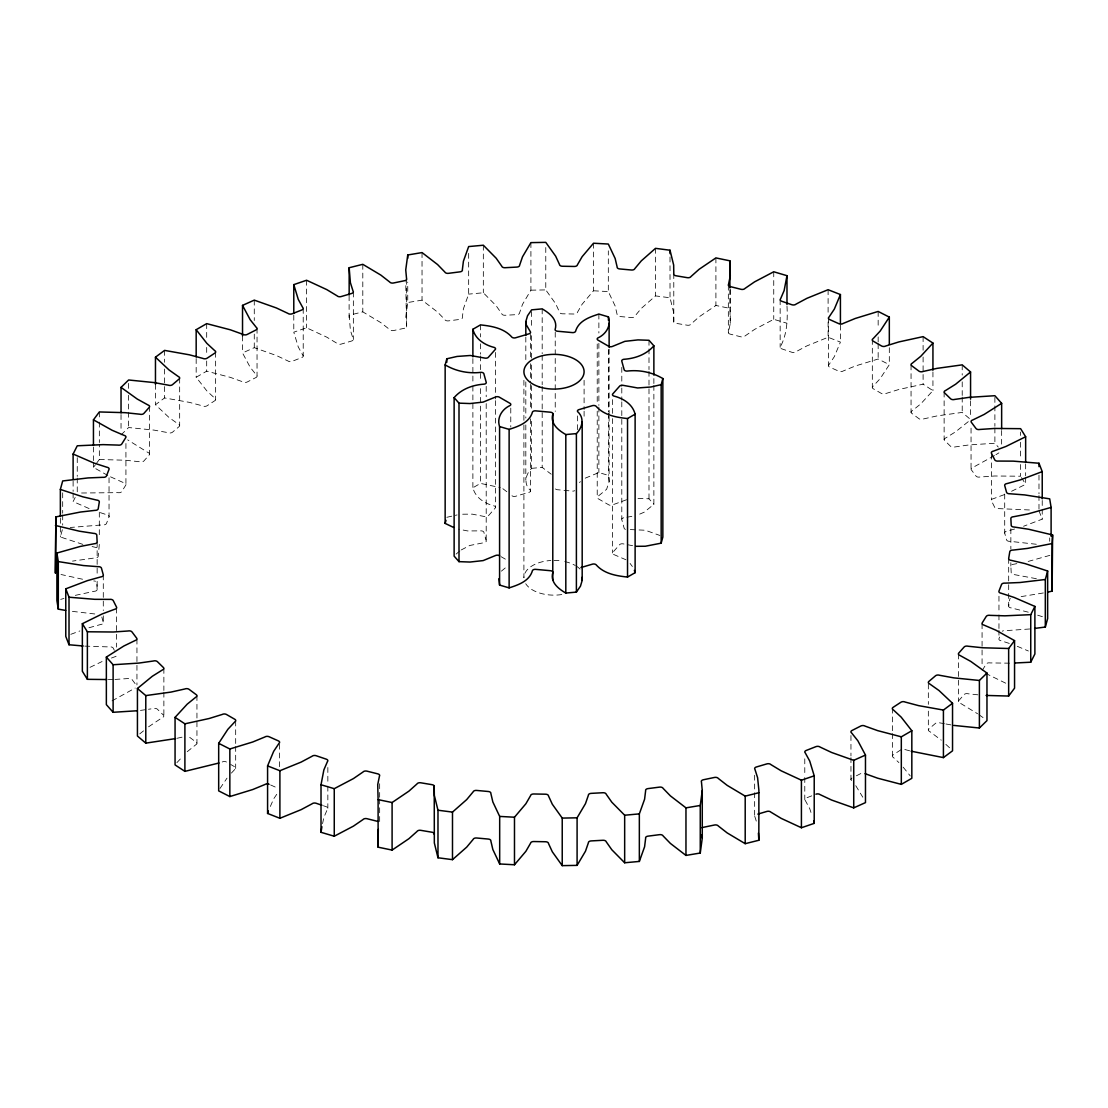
<?xml version="1.0" encoding="UTF-8"?>
<svg xmlns="http://www.w3.org/2000/svg" width="1108" height="1108" viewBox="0 0 1108 1108"><rect width="100%" height="100%" fill="white"/><g stroke="black" fill="none" stroke-linecap="round" stroke-linejoin="round"><path stroke-width="0.75" stroke-dasharray="5 3.75" d="M121.035 434.932L128.611 427.536L154.15 430.126L168.319 432.702A3.005 1.745 0 0 0 172.488 432.203L179.122 426.566A3.005 1.745 0 0 0 178.402 424.142L169.025 417.494L155.466 404.725L164.58 397.938L189.357 402.356L202.847 405.944A3.005 1.745 0 0 0 207.099 405.75L214.91 400.639A3.005 1.745 0 0 0 214.717 398.174L206.85 390.902L196.171 377.26L206.684 371.18L230.312 377.357L242.929 381.886A3.005 1.745 0 0 0 247.181 381.997L256.031 377.496A3.005 1.745 0 0 0 256.377 375.044L250.159 367.247L242.527 352.94L254.272 347.677L276.377 355.516L287.9 360.931A3.005 1.745 0 0 0 292.096 361.346L301.861 357.51A3.005 1.745 0 0 0 302.733 355.1L298.26 346.929L293.786 332.178L306.584 327.802L326.818 337.178L337.081 343.383A3.005 1.745 0 0 0 341.153 344.103L351.665 341.001A3.005 1.745 0 0 0 353.05 338.674L350.391 330.239L349.159 315.281L362.801 311.874L380.833 322.636L389.67 329.533A3.005 1.745 0 0 0 393.548 330.544L404.669 328.231A3.005 1.745 0 0 0 406.539 326.029L405.736 281.792M786.985 306.251C787.76 319.88 787.04 334.104 780.558 346.43A3.005 1.745 0 0 0 781.68 348.812L791.846 352.275A3.005 1.745 0 0 0 795.987 351.707L806.901 345.89L828.105 337.275L840.418 342.095L834.338 356.651L828.992 364.657A3.005 1.745 0 0 0 829.587 367.094L838.922 371.263A3.005 1.745 0 0 0 843.16 371L855.251 366.014L878.159 359.006L889.322 364.684L880.14 378.687L873.09 386.235A3.005 1.745 0 0 0 873.159 388.686L881.511 393.506A3.005 1.745 0 0 0 885.763 393.548L898.851 389.49L923.102 384.185L932.936 390.625L920.79 403.852L912.147 410.833A3.005 1.745 0 0 0 911.69 413.27L918.92 418.658A3.005 1.745 0 0 0 923.144 419.018L937.008 415.916L962.215 412.411L969.375 418.505M405.736 317.456L407.744 302.526L407.744 282.152M609.123 416.262L609.123 481.731L606.602 489.307L597.78 496.509A2.867 1.648 0 0 0 598.348 498.822L608.389 504.625A2.867 1.648 0 0 0 612.405 504.943L627.89 499.251M99.318 544.444L98.21 556.327A3.005 1.745 0 0 1 94.983 557.92L72.519 561.105M1028.252 612.17L1011.341 607.932A3.005 1.745 0 0 1 1008.682 606.021L1009.79 599.22A3.005 1.745 0 0 1 1010.302 598.375M511.979 495.761A2.867 1.648 0 0 0 515.968 496.162L528.627 492.451A2.867 1.648 0 0 0 530.413 490.345C523.239 484.044 525.635 474.279 531.605 468.352L531.605 420.112M730.283 289.382L730.283 323.342L728.552 331.86A3.005 1.745 0 0 0 730.186 334.131L741.017 336.846A3.005 1.745 0 0 0 745.005 335.973L754.576 329.408L773.744 319.326L786.985 323.231M322.553 823.632L323.868 817.441L327.442 809.117A3.005 1.745 0 0 0 326.32 806.749L323.411 805.751M82.892 544.388L60.358 536.978L62.685 528.502M109.041 477.797L109.041 516.854L106.465 523.516A3.005 1.745 0 0 1 102.906 524.86L70.164 527.491M1009.277 643.416L1001.189 640.784A3.005 1.745 0 0 1 998.959 638.693L999.984 636.034M270.352 806.444L273.662 798.896L278.122 792.234M468.656 253.358L468.656 294.119L463.407 308.786L462.355 317.345A3.005 1.745 0 0 1 460.014 319.395L448.491 320.877A3.005 1.745 0 0 1 444.862 319.603L437.591 312.11L422.037 300.143L407.744 302.526M89.111 508.558L73.114 501.578L75.192 497.464M982.228 670.409L986.231 663.997A3.005 1.745 0 0 1 990.053 662.916L1009.859 663.18M219.993 788.467L226.988 778.162M530.912 242.624L530.912 290.185L522.519 304.354L519.61 312.761A3.005 1.745 0 0 1 516.84 314.63L505.096 315.268A3.005 1.745 0 0 1 501.758 313.73L496.176 305.78L483.337 292.775L468.656 294.119M107.795 475.471L93.446 467.382L95.413 464.764M96.396 463.449L99.346 459.501L99.346 444.225M501.398 571.146L507.561 566.008M579.512 482.576L580.412 481.606M231.392 773.093L234.91 769.312A3.005 1.745 0 0 0 234.841 766.861L230.672 764.451M176.892 762.636L182.626 756.57M653.872 385.446L653.872 504.32L644.177 512.201L636.518 515.497M593.514 243.234L593.514 290.781L582.129 304.229L577.42 312.359A3.005 1.745 0 0 1 574.263 314.021L562.462 313.799A3.005 1.745 0 0 1 559.498 312.041L555.676 303.744L545.773 289.908L545.773 244.065M456.081 554.111L460.042 550.759M187.21 751.709L195.853 744.715A3.005 1.745 0 0 0 196.31 742.277L189.08 736.889A3.005 1.745 0 0 0 186.31 736.211M139.733 733.898L143.514 730.865M148.569 726.82L162.433 717.485A3.005 1.745 0 0 0 163.416 715.089L157.405 709.231A3.005 1.745 0 0 0 153.306 708.58L148.5 709.259M968.267 421.649L955.65 431.76L945.567 438.062A3.005 1.745 0 0 0 944.584 440.458L950.595 446.33A3.005 1.745 0 0 0 954.694 446.981L969.126 444.917L994.887 443.255L998.266 447.078M730.283 323.342L729.895 308.37L715.906 305.476L699.079 316.86L691.004 324.062A3.005 1.745 0 0 1 687.237 325.212L675.908 323.314A3.005 1.745 0 0 1 673.789 321.182L673.664 312.594L670.021 297.775L655.507 295.905L641.297 308.412L634.856 316.154A3.005 1.745 0 0 1 631.366 317.567L619.704 316.5A3.005 1.745 0 0 1 617.142 314.534L615.148 306.03L608.32 291.584L608.32 250.823M461.302 549.914L469.792 545.468L484.251 542.643A2.867 1.648 0 0 0 486.149 540.579L483.919 532.477A2.867 1.648 0 0 0 481.011 530.857L467.631 530.94L458.587 529.167M900.901 749.797L893.09 754.922A3.005 1.745 0 0 0 893.283 757.373L898.893 762.581M112.047 700.865L135.19 688.054M994.485 455.596L972.81 467.507A3.005 1.745 0 0 0 971.314 469.806L975.996 476.052A3.005 1.745 0 0 0 979.929 477.008L994.693 475.997L1020.62 476.218L1020.62 460.942M995.954 454.682L998.89 452.867M462.687 514.209L472.243 514.14L484.93 516.605A2.867 1.648 0 0 0 488.559 515.58L495.013 508.267A2.867 1.648 0 0 0 494.32 505.968C484.847 503.614 475.387 497.811 472.881 487.769L480.47 483.393L500.304 487.589M1025.648 477.506L1025.648 484.307L1010.441 491.841M856.387 775.808L860.819 773.55A3.005 1.745 0 0 1 862.204 773.135M585.232 478.157L598.874 472.562L608.417 475.374L609.123 481.731M90.011 667.335L102.075 661.531M1042.226 500.484L1042.226 519.167L1023.57 526.258M811.721 795.849L806.139 798.037A3.005 1.745 0 0 0 805.267 800.447L809.74 808.632L811.721 814.754M111.437 658.041L114.553 656.878A3.005 1.745 0 0 0 116.548 654.703M1004.36 494.597L993.447 498.669A3.005 1.745 0 0 0 991.452 500.844L994.749 507.395A3.005 1.745 0 0 0 998.447 508.614L1031.409 510.054M70.787 634.33L79.887 630.964M1049.83 555.371L1027.809 561.534M88.945 627.765L100.842 624.455A3.005 1.745 0 0 0 103.293 622.447L103.293 612.253M1014.596 529.028L1007.158 531.092A3.005 1.745 0 0 0 1004.707 533.114L1006.549 539.845A3.005 1.745 0 0 0 1009.956 541.327L1037.531 544.402M60.705 599.359L63.945 598.472M75.316 595.356L94.291 591.298A3.005 1.745 0 0 0 97.144 589.47L97.144 580.98M446.829 517.298L457.078 514.943M177.155 738.26L184.856 736.543M1016.839 563.653L1013.709 564.249A3.005 1.745 0 0 0 1010.856 566.077L1011.216 572.891A3.005 1.745 0 0 0 1014.277 574.609L1038.653 579.124M1043.362 592.96L1019.499 596.88M626.934 517.228L633.333 516.065M140.481 710.408L146.893 709.494M1029.692 628.984L1005.095 630.687A3.005 1.745 0 0 0 1002.241 631.228M531.605 468.352L542.186 467.382L551.188 474.182M114.955 679.439L128.071 678.553A3.005 1.745 0 0 1 132.004 679.495L136.686 685.755M81.576 493.005L117.947 492.644A3.005 1.745 0 0 0 121.769 491.564L125.772 485.138A3.005 1.745 0 0 0 124.027 482.894L109.221 476.246M530.912 290.185L545.773 289.908M630.327 529.569L645.313 530.247L659.911 535.469M99.346 459.501L125.246 460.222L139.871 461.759A3.005 1.745 0 0 0 143.901 460.956L149.261 454.889A3.005 1.745 0 0 0 148.015 452.535L127.683 439.876M108.335 679.536L113.307 679.55M638 498.406L648.997 498.808L653.872 504.32M593.514 290.781L608.32 291.584M84.817 646.116L109.553 646.933A3.005 1.745 0 0 1 113.251 648.152L115.232 652.086M94.776 613.971L70.469 611.145M977.879 694.813L968.129 693.788A3.005 1.745 0 0 0 964.099 694.591L958.739 700.671A3.005 1.745 0 0 0 959.985 703.012L977.588 713.76M82.56 579.235L60.995 574.498M944.404 723.704L939.681 722.845A3.005 1.745 0 0 0 935.512 723.344L928.878 728.981A3.005 1.745 0 0 0 929.598 731.405L941.274 740.172M945.983 723.995L953.85 725.421M632.585 545.69L623.07 543.848A2.867 1.648 0 0 0 619.441 544.873L612.987 552.186A2.867 1.648 0 0 0 613.68 554.485L625.923 559.748M92.075 546.549L96.659 547.615A3.005 1.745 0 0 1 99.318 549.54M909.64 750.808L905.153 749.604A3.005 1.745 0 0 0 903.74 749.216M1037.684 615.189L1042.406 616.699M100.343 512.658L106.811 514.763A3.005 1.745 0 0 1 109.041 516.854M1017.31 646.324L1028.39 651.005M985.469 673.29L1007.324 683.982M270.629 784.976L278.413 788.467M502.852 488.697L509.403 493.669M501.038 556.659L506.785 559.969M978.96 714.715L984.43 718.566M945.872 744.382L950.47 748.606M903.172 767.165L910.264 775.946M855.764 785.697L862.786 797.192M630.106 563.46L632.377 566.507M1021.451 477.576L1025.648 484.307M1038.985 510.788L1042.226 519.167M756.279 821.097L754.95 816.873A3.005 1.745 0 0 1 756.335 814.546M101.811 617.059L103.293 622.447M97.144 589.47L96.784 582.656A3.005 1.745 0 0 0 93.723 580.952M1049.705 537.92L1049.705 541.313M1038.985 475.124L1038.985 493.808M1038.985 495.498L1038.985 509.084M1025.648 463.92L1025.648 475.817M1020.62 432.065L1020.62 435.472M1020.62 442.258L1020.62 459.238M1010.856 528.71L1010.856 549.097M1010.856 562.684L1010.856 566.077M1008.682 558.46L1008.682 606.021M1004.707 494.057L1004.707 533.114M1001.646 430.527L1001.646 444.114M998.959 596.229L998.959 613.223M998.959 614.912L998.959 628.499M998.959 630.203L998.959 638.693M994.887 397.412L994.887 404.198M994.887 405.902L994.887 426.275M994.887 427.979L994.887 443.255M991.397 454.1L991.397 499.943M982.076 623.749L982.076 666.213M971.051 428.159L971.051 468.919M970.566 400.833L970.566 417.827M962.215 364.864L962.215 375.058M962.215 381.844L962.215 395.431M962.215 397.135L962.215 412.411M958.392 653.997L958.392 701.544M944.127 392.038L944.127 439.599M932.936 371.942L932.936 390.625M928.338 683.982L928.338 704.356M928.338 711.142L928.338 729.826M923.102 336.638L923.102 350.211M923.102 357.011L923.102 384.185M911.053 364.906L911.053 412.453M892.369 708.164L892.369 731.945M892.369 733.635L892.369 755.711M889.322 347.69L889.322 364.684M878.159 311.445L878.159 328.439M878.159 336.929L878.159 342.012M878.159 343.715L878.159 359.006M872.328 339.464L872.328 387.024M850.958 735.546L850.958 755.919M850.958 757.623L850.958 779.7M840.418 325.115L840.418 342.095M828.41 317.941L828.41 365.488M828.105 289.714L828.105 315.198M828.105 321.985L828.105 337.275M804.782 758.828L804.782 775.822M804.782 777.511L804.782 799.588M780.157 299.756L780.157 347.303M773.744 271.779L773.744 319.326M754.645 775.226L754.645 815.987M729.895 289.7L729.895 308.37M728.344 285.213L728.344 332.76M715.906 257.915L715.906 305.476M673.789 273.621L673.775 322.082M670.021 257.014L670.021 297.775M655.507 248.344L655.507 295.905M653.872 378.548L653.872 383.714M648.997 340.294L648.997 347.192M648.997 348.909L648.997 369.587M648.997 371.319L648.997 498.808M621.796 367.399L621.796 386.36M621.796 388.077L621.796 400.14M621.796 401.858L621.796 519.015M612.475 399.642L612.475 416.871M612.475 418.602L612.475 552.989M609.123 349.075L609.123 414.544M608.417 349.602L608.417 411.636M608.417 413.353L608.417 475.374M598.874 314.063L598.874 333.009M598.874 343.355L598.874 405.376M598.874 407.093L598.874 472.562M597.226 343.965L597.226 404.268M597.226 411.151L597.226 497.298M584.096 380.307L584.096 409.503M584.096 411.22L584.096 416.373M577.49 415.916L577.49 429.696M555.233 332.192L555.233 411.442M542.186 308.883L542.186 353.674M542.186 355.391L542.186 384.684M542.186 386.401L542.186 467.382M531.605 311.57L531.605 328.799M531.605 335.696L531.605 358.092M531.605 364.975L531.605 378.756M531.605 385.653L531.605 409.78M530.51 334.422L530.51 356.818M530.51 363.701L530.51 382.662M530.51 384.379L530.51 410.223M530.51 418.838L530.51 491.204M525.815 337.081L525.815 361.208M525.815 381.872L525.815 418.062M525.815 424.946L525.815 480.083M523.904 380.307L523.904 423.228M523.904 424.946L523.904 577.78A30.096 17.368 0 0 1 550.856 560.496M510.774 408.09L510.774 427.037M495.525 352.413L495.525 398.922M495.525 400.653L495.525 507.464M486.204 386.373L486.204 396.719M486.204 403.603L486.204 541.438M483.337 245.228L483.337 292.775M480.47 324.893L480.47 336.943M480.47 343.84L480.47 354.172M480.47 355.903L480.47 381.748M480.47 388.631L480.47 483.393M472.881 358.549L472.881 384.393M472.881 386.124L472.881 487.769M422.037 252.582L422.037 300.143M406.65 279.368L406.65 326.915M379.656 783.73L379.656 797.317M379.656 799.02L379.656 822.787A3.005 1.745 0 0 1 379.448 823.687M362.801 264.327L362.801 311.874M353.355 292.013L353.355 339.56M349.117 295.725L349.117 317.802M327.843 767.484L327.843 784.464M327.843 786.168L327.843 808.244M306.584 280.255L306.584 327.802M303.218 308.412L303.218 355.959M293.786 315.198L293.786 332.178M279.59 744.216L279.59 767.982M257.042 328.3L257.042 375.861M254.272 300.13L254.272 320.503M254.272 334.09L254.272 347.677M242.527 335.959L242.527 352.94M235.672 720.976L235.672 744.756M235.672 746.46L235.672 768.536M215.631 352.289L215.631 399.836M206.684 323.633L206.684 338.923M206.684 347.413L206.684 354.2M206.684 361L206.684 371.18M196.947 695.547L196.947 743.094M196.171 358.576L196.171 377.26M179.662 378.174L179.662 425.721M164.58 350.391L164.58 362.288M164.58 369.075L164.58 397.938M163.873 668.401L163.873 690.478M163.873 692.181L163.873 715.962M155.466 384.351L155.466 404.725M149.608 406.456L149.608 454.003M136.949 639.081L136.949 684.938M128.611 383.382L128.611 388.479M128.611 395.279L128.611 410.556M128.611 412.259L128.611 427.536M125.924 443.491L125.924 484.251M121.035 414.558L121.035 431.538M116.603 608.057L116.603 647.114M103.293 574.886L103.293 610.55M99.346 411.954L99.346 420.444M99.346 422.148L99.346 442.521M99.318 512.173L99.318 537.643M97.144 541.923L97.144 574.193M93.446 447.009L93.446 460.596M93.446 462.299L93.446 467.382M77.255 457.673L77.255 476.357M77.255 478.06L77.255 493.337M73.114 481.204L73.114 491.398M73.114 493.088L73.114 501.578M62.685 492.838L62.685 513.212M62.685 514.915L62.685 525.109M60.358 518.309L60.358 536.978M851.623 780.503A3.005 1.745 0 0 1 851.969 778.051M222.237 761.999A3.005 1.745 0 0 1 226.489 762.041M561.784 594.553A30.096 17.368 0 0 1 525.718 583.708M554 560.399A30.096 17.368 0 0 1 561.784 560.994M564.775 561.562A30.096 17.368 0 0 1 575.274 565.495M576.617 566.313A30.096 17.368 0 0 1 580.052 569.083M555.454 488.919A2.867 1.648 0 0 0 557.906 489.764L571.936 491.052A2.867 1.648 0 0 0 574.733 490.678M623.749 517.796A2.867 1.648 0 0 0 621.851 519.874L624.081 527.962A2.867 1.648 0 0 0 625.549 529.389"/><path stroke-width="1.5" d="M786.985 304.548L786.985 275.684L773.744 271.779L754.576 281.861L745.005 288.426A3.005 1.745 0 0 1 741.017 289.299L730.186 286.584A3.005 1.745 0 0 1 728.552 284.313L730.283 275.795L729.895 260.823L715.906 257.915L699.079 269.313L691.004 276.515A3.005 1.745 0 0 1 687.237 277.665L675.908 275.753A3.005 1.745 0 0 1 673.789 273.621L673.664 265.047L670.021 250.228L655.507 248.344L641.297 260.865L634.856 268.593A3.005 1.745 0 0 1 631.366 270.006L619.704 268.939A3.005 1.745 0 0 1 617.142 266.986L615.148 258.483L608.32 244.037L593.514 243.234L582.129 256.682L577.42 264.812A3.005 1.745 0 0 1 574.263 266.46L562.462 266.252A3.005 1.745 0 0 1 559.498 264.493L555.676 256.197L545.773 242.361L530.912 242.624L522.519 256.793L519.61 265.214A3.005 1.745 0 0 1 516.84 267.083L505.096 267.721A3.005 1.745 0 0 1 501.758 266.183L496.176 258.233L483.337 245.228L468.656 246.572L463.407 261.225L462.355 269.784A3.005 1.745 0 0 1 460.014 271.848L448.491 273.33A3.005 1.745 0 0 1 444.862 272.042L437.591 264.563L422.037 252.582L407.744 254.978L405.736 269.909L406.539 278.468A3.005 1.745 0 0 1 404.669 280.684L393.548 282.983A3.005 1.745 0 0 1 389.67 281.986L380.833 275.089L362.801 264.327L349.159 267.734L350.391 282.692L353.05 291.127A3.005 1.745 0 0 1 351.665 293.454L341.153 296.556A3.005 1.745 0 0 1 337.081 295.822L326.818 289.631L306.584 280.255L293.786 284.631L293.786 313.495M702.043 827.815A3.005 1.745 0 0 1 703.331 827.316L714.452 825.017A3.005 1.745 0 0 1 718.33 826.014L727.167 832.911L745.199 843.673L758.841 840.266L758.883 790.198L757.609 777.761L754.95 769.326A3.005 1.745 0 0 1 756.335 766.999L766.847 763.897A3.005 1.745 0 0 1 770.919 764.617L781.182 770.822L801.416 780.198L814.214 775.822L809.74 761.071L805.267 752.9A3.005 1.745 0 0 1 806.139 750.49L815.904 746.654A3.005 1.745 0 0 1 820.1 747.069L831.623 752.484L853.728 760.323L865.473 755.06L857.841 740.753L851.623 732.956A3.005 1.745 0 0 1 851.969 730.504L860.819 726.003A3.005 1.745 0 0 1 865.071 726.114L877.688 730.643L901.316 736.82L911.829 730.74L901.15 717.098L893.283 709.826A3.005 1.745 0 0 1 893.09 707.361L900.901 702.25A3.005 1.745 0 0 1 905.153 702.057L918.643 705.644L943.42 710.062L952.534 703.275L938.975 690.506L929.598 683.858A3.005 1.745 0 0 1 928.878 681.434L935.512 675.797A3.005 1.745 0 0 1 939.681 675.298L953.85 677.874L979.389 680.464L986.965 673.068L970.733 661.393L959.985 655.465A3.005 1.745 0 0 1 958.739 653.111L964.099 647.044A3.005 1.745 0 0 1 968.129 646.241L982.754 647.778L1008.654 648.499L1014.554 640.618L995.926 630.203L983.973 625.106A3.005 1.745 0 0 1 982.228 622.862L986.231 616.436A3.005 1.745 0 0 1 990.053 615.356L1004.887 615.826L1030.745 614.663L1034.886 606.422L1014.139 597.434L1001.189 593.237A3.005 1.745 0 0 1 998.959 591.146L1001.535 584.484A3.005 1.745 0 0 1 1005.095 583.14L1019.914 582.517L1045.315 579.498L1047.642 571.022L1025.108 563.612L1011.341 560.385A3.005 1.745 0 0 1 1008.682 558.46L1009.79 551.673A3.005 1.745 0 0 1 1013.017 550.08L1027.601 548.391L1052.129 543.557L1052.6 534.97L1028.639 529.25L1014.277 527.048A3.005 1.745 0 0 1 1011.216 525.344L1010.856 518.53A3.005 1.745 0 0 1 1013.709 516.702L1027.809 513.987L1051.104 507.409L1049.705 498.863L1024.678 494.916L1009.956 493.766A3.005 1.745 0 0 1 1006.549 492.298L1004.707 485.553A3.005 1.745 0 0 1 1007.158 483.545L1020.537 479.833L1042.226 471.62L1038.985 463.241L1013.308 461.136L998.447 461.066A3.005 1.745 0 0 1 994.749 459.848L991.452 453.297A3.005 1.745 0 0 1 993.447 451.122L1005.925 446.469L1025.648 436.746L1020.62 428.671L994.693 428.45L979.929 429.447A3.005 1.745 0 0 1 975.996 428.505L971.314 422.245A3.005 1.745 0 0 1 972.81 419.946L984.181 414.42L1001.646 403.354L994.887 395.708L969.126 397.356L954.694 399.42A3.005 1.745 0 0 1 950.595 398.769L944.584 392.911A3.005 1.745 0 0 1 945.567 390.515L955.65 384.213L970.566 371.969L962.215 364.864L937.008 368.368L923.144 371.457A3.005 1.745 0 0 1 918.92 371.111L911.69 365.723A3.005 1.745 0 0 1 912.147 363.286L920.79 356.291L932.936 343.078L923.102 336.638L898.851 341.929L885.763 346.001A3.005 1.745 0 0 1 881.511 345.959L873.159 341.139A3.005 1.745 0 0 1 873.09 338.688L880.14 331.126L889.322 317.123L878.159 311.445L855.251 318.467L843.16 323.453A3.005 1.745 0 0 1 838.922 323.716L829.587 319.533A3.005 1.745 0 0 1 828.992 317.11L834.338 309.104L840.418 294.548L828.105 289.714L806.901 298.329L795.987 304.16A3.005 1.745 0 0 1 791.846 304.728L781.68 301.251A3.005 1.745 0 0 1 780.558 298.883L784.132 290.559L786.985 275.684M758.841 840.266L758.412 833.091M525.815 321.583L526.134 324.519L530.413 331.846A2.867 1.648 0 0 1 528.627 333.937L515.968 337.663A2.867 1.648 0 0 1 511.979 337.261C504.043 328.176 491.8 326.098 480.47 324.893L472.881 329.27C475.387 339.311 484.847 345.1 494.32 347.469A2.867 1.648 0 0 1 495.013 349.768L488.559 357.067A2.867 1.648 0 0 1 484.93 358.106L470.346 355.488L457.078 356.444L446.829 358.784L445.153 364.906C455.942 371.277 468.573 373.825 481.011 372.343A2.867 1.648 0 0 1 483.919 373.978L486.149 382.08A2.867 1.648 0 0 1 484.251 384.144C472.978 384.864 461.648 388.866 454.128 397.634L459.003 403.146L470 403.547L483.13 402.093L495.595 396.996A2.867 1.648 0 0 1 499.611 397.329L509.652 403.132A2.867 1.648 0 0 1 510.22 405.445C502.076 409.074 496.592 417.744 499.583 426.566L509.126 429.378C518.461 426.372 529.513 422.605 532.477 411.996A2.867 1.648 0 0 1 536.064 410.902L550.094 412.176A2.867 1.648 0 0 1 552.906 413.852C549.79 423.63 558.501 430.333 565.814 434.558L576.395 433.602C582.365 427.66 584.761 417.91 577.587 411.608A2.867 1.648 0 0 1 579.373 409.503L592.032 405.777A2.867 1.648 0 0 1 596.021 406.179C603.957 415.265 616.2 417.356 627.53 418.547L635.119 414.17C632.613 404.129 623.153 398.34 613.68 395.985A2.867 1.648 0 0 1 612.987 393.672L619.441 386.373A2.867 1.648 0 0 1 623.07 385.335L637.654 387.966L650.922 386.997L661.171 384.656L662.847 378.548C652.058 372.163 639.427 369.615 626.99 371.097A2.867 1.648 0 0 1 624.081 369.463L621.851 361.36A2.867 1.648 0 0 1 623.749 359.297C635.023 358.576 646.352 354.574 653.872 345.821L648.997 340.294L638 339.893L624.87 341.347L612.405 346.444A2.867 1.648 0 0 1 608.389 346.112L598.348 340.322A2.867 1.648 0 0 1 597.78 337.995C605.924 334.367 611.408 325.697 608.417 316.874L598.874 314.063C589.539 317.068 578.487 320.835 575.523 331.458A2.867 1.648 0 0 1 571.936 332.552L557.906 331.264A2.867 1.648 0 0 1 555.094 329.588C558.21 319.81 549.499 313.121 542.186 308.883L531.605 309.852L527.533 315.766L525.815 321.583L525.815 335.364M582.185 421.871L582.185 580.37L580.467 586.174L576.395 592.101L565.814 593.071C558.501 588.833 549.79 582.129 552.906 572.365A2.867 1.648 0 0 0 550.094 570.675L536.064 569.401A2.867 1.648 0 0 0 532.477 570.495C529.513 581.104 518.461 584.872 509.126 587.877L499.583 585.079L498.877 578.722M55.871 516.896L55.4 573.03L55.871 516.896L80.399 512.048L94.983 510.373A3.005 1.745 0 0 0 98.21 508.78L99.318 501.979A3.005 1.745 0 0 0 96.659 500.068L82.892 496.841L60.358 489.431L62.685 480.955L88.086 477.922L102.906 477.313A3.005 1.745 0 0 0 106.465 475.969L109.041 469.307A3.005 1.745 0 0 0 106.811 467.216L93.861 463.019L73.114 454.031L77.255 445.79L103.113 444.627L117.947 445.084A3.005 1.745 0 0 0 121.769 444.003L125.772 437.591A3.005 1.745 0 0 0 124.027 435.347L112.074 430.25L93.446 419.835L99.346 411.954L125.246 412.675L139.871 414.212A3.005 1.745 0 0 0 143.901 413.409L149.261 407.329A3.005 1.745 0 0 0 148.015 404.988L137.267 399.06L121.035 387.385L128.611 379.989L154.15 382.579L168.319 385.155A3.005 1.745 0 0 0 172.488 384.656L179.122 379.019A3.005 1.745 0 0 0 178.402 376.595L169.025 369.934L155.466 357.178L164.58 350.391L189.357 354.809L202.847 358.396A3.005 1.745 0 0 0 207.099 358.203L214.91 353.078A3.005 1.745 0 0 0 214.717 350.627L206.85 343.341L196.171 329.699L206.684 323.633L230.312 329.796L242.929 334.339A3.005 1.745 0 0 0 247.181 334.45L256.031 329.949A3.005 1.745 0 0 0 256.377 327.497L250.159 319.7L242.527 305.392L254.272 300.13L276.377 307.955L287.9 313.37A3.005 1.745 0 0 0 292.096 313.799L301.861 309.963A3.005 1.745 0 0 0 302.733 307.553L298.26 299.368L293.786 284.631M1048.099 592.06L1052.129 591.104L1052.6 534.97M377.814 821.416L366.983 818.701A3.005 1.745 0 0 0 362.995 819.574L353.424 826.139L334.256 836.221L321.015 832.316L321.015 784.769L323.868 769.894L327.442 761.57A3.005 1.745 0 0 0 326.32 759.188L316.154 755.725A3.005 1.745 0 0 0 312.013 756.293L301.099 762.11L279.895 770.725L267.582 765.905L273.662 751.349L279.008 743.343A3.005 1.745 0 0 0 278.413 740.906L269.078 736.737A3.005 1.745 0 0 0 264.84 737L252.749 741.986L229.841 748.994L218.678 743.316L227.86 729.313L234.91 721.765A3.005 1.745 0 0 0 234.841 719.314L226.489 714.494A3.005 1.745 0 0 0 222.237 714.452L209.149 718.51L184.898 723.815L175.064 717.375L187.21 704.148L195.853 697.167A3.005 1.745 0 0 0 196.31 694.73L189.08 689.342A3.005 1.745 0 0 0 184.856 688.982L170.992 692.084L145.785 695.589L137.434 688.484L152.35 676.24L162.433 669.938A3.005 1.745 0 0 0 163.416 667.542L157.405 661.67A3.005 1.745 0 0 0 153.306 661.019L138.874 663.083L113.113 664.745L106.354 657.086L123.819 646.019L135.19 640.493A3.005 1.745 0 0 0 136.686 638.194L132.004 631.948A3.005 1.745 0 0 0 128.071 630.992L113.307 632.003L87.38 631.782L82.352 623.693L102.075 613.984L114.553 609.331A3.005 1.745 0 0 0 116.548 607.156L113.251 600.605A3.005 1.745 0 0 0 109.553 599.386L94.692 599.317L69.015 597.212L65.774 588.833L87.463 580.62L100.842 576.908A3.005 1.745 0 0 0 103.293 574.886L101.451 568.155A3.005 1.745 0 0 0 98.044 566.673L83.322 565.537L58.295 561.59L56.896 553.044L80.192 546.466L94.291 543.751A3.005 1.745 0 0 0 97.144 541.923L96.784 535.109A3.005 1.745 0 0 0 93.723 533.391L79.361 531.189L55.4 525.469M321.015 832.316L321.902 826.72M758.841 792.719L745.199 796.126L727.167 785.364L718.33 778.467A3.005 1.745 0 0 0 714.452 777.456L703.331 779.769A3.005 1.745 0 0 0 701.461 781.971L702.264 790.544L700.256 805.474L700.256 853.021L685.963 855.418L670.409 843.437L663.138 835.958A3.005 1.745 0 0 0 659.509 834.67L647.986 836.152A3.005 1.745 0 0 0 645.645 838.216L644.593 846.775L639.344 861.428L624.663 862.772L611.824 849.767L606.242 841.817A3.005 1.745 0 0 0 602.904 840.28L591.16 840.917A3.005 1.745 0 0 0 588.39 842.786L585.481 851.207L577.088 865.376L562.227 865.639L552.324 851.803L548.502 843.507A3.005 1.745 0 0 0 545.538 841.748L533.737 841.54A3.005 1.745 0 0 0 530.58 843.188L525.871 851.318L514.486 864.766L499.68 863.963L492.852 849.517L490.858 841.014A3.005 1.745 0 0 0 488.296 839.061L476.634 837.994A3.005 1.745 0 0 0 473.144 839.407L466.703 847.135L452.493 859.656L437.979 857.772L434.336 842.953L434.225 785.918M702.264 790.544L702.264 838.091L700.256 853.021M378.299 829.366L378.105 847.177L392.094 850.085L408.921 838.687L416.996 831.485A3.005 1.745 0 0 1 420.763 830.335L432.092 832.246A3.005 1.745 0 0 1 434.211 834.379M453.643 527.463L445.153 523.405L445.998 520.345M635.757 546.313L645.313 546.244L661.171 543.155L662.847 537.048L662.847 378.548M1034.581 628.43L1045.315 627.045L1047.642 618.569L1047.642 571.022M321.957 805.253L316.154 803.272A3.005 1.745 0 0 0 312.013 803.84L301.099 809.671L279.895 818.286L267.582 813.452L268.371 810.973M639.344 861.428L639.344 813.881L644.593 799.214L645.645 790.655A3.005 1.745 0 0 1 647.986 788.605L659.509 787.123A3.005 1.745 0 0 1 663.138 788.397L670.409 795.89L685.963 807.857L700.256 805.474M1014.831 663L1030.745 662.21L1034.886 653.969L1034.886 606.422M577.088 865.376L577.088 817.815L585.481 803.646L588.39 795.239A3.005 1.745 0 0 1 591.16 793.37L602.904 792.732A3.005 1.745 0 0 1 606.242 794.27L611.824 802.22L624.663 815.225L639.344 813.881M986.065 695.436L1008.654 696.046L1014.554 688.165L1014.554 640.618M514.486 864.766L514.486 817.219L525.871 803.771L530.58 795.641A3.005 1.745 0 0 1 533.737 793.979L545.538 794.201A3.005 1.745 0 0 1 548.502 795.96L552.324 804.256L562.227 818.092L562.227 865.639M953.85 725.421L979.389 728.011L986.965 720.615L986.965 673.068M321.015 784.769L334.256 788.674L353.424 778.592L362.995 772.027A3.005 1.745 0 0 1 366.983 771.154L377.814 773.869A3.005 1.745 0 0 1 379.448 776.14L377.717 784.658L378.105 799.63L392.094 802.524L408.921 791.14L416.996 783.938A3.005 1.745 0 0 1 420.763 782.788L432.092 784.686A3.005 1.745 0 0 1 434.211 786.819L434.336 795.405L437.979 810.225L452.493 812.095L466.703 799.588L473.144 791.846A3.005 1.745 0 0 1 476.634 790.433L488.296 791.5A3.005 1.745 0 0 1 490.858 793.466L492.852 801.97L499.68 816.416L499.68 863.963M911.15 751.196L943.42 757.609L952.534 750.822L952.534 703.275M580.952 567.545L592.032 564.277A2.867 1.648 0 0 1 596.021 564.678C603.957 573.778 616.2 575.855 627.53 577.06L635.119 572.684L635.119 414.17M865.071 773.661L877.688 778.204L901.316 784.367L911.829 778.301L911.829 730.74M815.904 794.201A3.005 1.745 0 0 1 820.1 794.63L831.623 800.045L853.728 807.87L865.473 802.607L865.473 755.06M757.83 814.103L766.847 811.444A3.005 1.745 0 0 1 770.919 812.178L781.182 818.369L801.416 827.745L814.214 823.369L814.214 775.822M218.969 763.01L184.898 771.362L175.064 764.922L175.064 717.375M218.678 743.316L218.678 790.877L229.841 796.555L252.749 789.533L264.84 784.547A3.005 1.745 0 0 1 269.078 784.284M175.618 738.593L145.785 743.136L137.434 736.031L137.434 688.484M137.24 710.754L113.113 712.292L106.354 704.646L106.354 657.086M562.227 818.092L577.088 817.815M106.673 679.536L87.38 679.329L82.352 671.254L82.352 623.693M499.68 816.416L514.486 817.219M454.128 397.634L454.128 556.133L459.003 561.645L470 562.047L483.13 560.593L495.595 555.496A2.867 1.648 0 0 1 499.611 555.828M83.169 645.992L69.015 644.759L65.774 636.38L65.774 588.833M65.649 610.425L58.295 609.137L56.896 600.591L56.896 553.044M634.344 570.412L635.119 572.684M581.866 577.42L582.185 580.37M813.701 820.876L814.214 823.369M701.946 834.67L702.264 838.091M1052.129 543.557L1052.129 591.104M1051.104 507.409L1051.104 536.272M1045.315 579.498L1045.315 627.045M1042.226 471.62L1042.226 498.794M1038.985 463.241L1038.985 466.634M1030.745 614.663L1030.745 662.21M1025.648 436.746L1025.648 462.23M1008.654 648.499L1008.654 696.046M1001.646 403.354L1001.646 428.838M979.389 680.464L979.389 728.011M970.566 371.969L970.566 399.143M943.42 710.062L943.42 757.609M932.936 343.078L932.936 370.238M901.316 736.82L901.316 784.367M889.322 317.123L889.322 344.297M853.728 760.323L853.728 807.87M840.418 294.548L840.418 323.411M801.416 780.198L801.416 827.745M745.199 796.126L745.199 843.673M729.895 260.823L729.895 287.997M685.963 807.857L685.963 855.418M670.021 250.228L670.021 253.621M661.171 384.656L661.171 543.155M653.872 345.821L653.872 375.1M627.53 418.547L627.53 577.06M624.663 815.225L624.663 862.772M609.123 323.231L609.123 347.344M608.417 316.874L608.417 320.323M576.395 433.602L576.395 592.101M565.814 434.558L565.814 593.071M552.906 413.852L552.767 580.093M509.126 429.378L509.126 587.877M499.583 426.566L499.583 585.079M472.881 329.27L472.881 356.831M459.003 403.146L459.003 561.645M452.493 812.095L452.493 859.656M446.829 358.784L446.829 362.233M445.153 364.906L445.153 523.405M437.979 810.225L437.979 857.772M407.744 254.978L407.744 258.372M392.094 802.524L392.094 850.085M378.105 799.63L378.105 847.177M349.159 267.734L349.159 294.908M334.256 788.674L334.256 836.221M279.895 770.725L279.895 818.286M267.582 765.905L267.582 813.452M242.527 305.392L242.527 335.959M229.841 748.994L229.841 796.555M196.171 329.699L196.171 356.873M184.898 723.815L184.898 771.362M155.466 357.178L155.466 384.351M145.785 695.589L145.785 743.136M121.035 387.385L121.035 412.855M113.113 664.745L113.113 712.292M93.446 419.835L93.446 445.305M87.38 631.782L87.38 679.329M73.114 454.031L73.114 479.501M69.015 597.212L69.015 644.759M60.358 489.431L60.358 516.605M58.295 561.59L58.295 609.137M538.959 386.761A30.096 17.368 0 0 0 584.096 371.72A30.096 17.368 0 0 0 538.959 356.679A30.096 17.368 0 0 0 538.959 386.761"/></g></svg>
